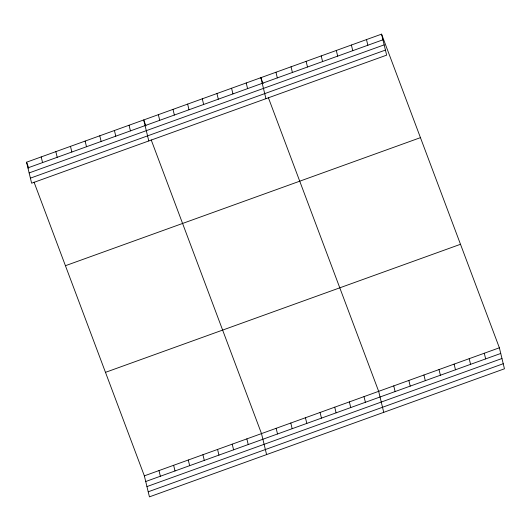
<?xml version="1.0" encoding="UTF-8"?>
<svg xmlns="http://www.w3.org/2000/svg" width="531" height="531" viewBox="0 0 531 531"><rect width="100%" height="100%" fill="white"/><g stroke="black" fill="none" stroke-linecap="round" stroke-linejoin="round"><path stroke-width="0.8" d="M381.57 34.143L386.648 55.144L31.628 183.208L26.55 162.207L381.57 34.143L499.372 347.792L504.45 368.793L149.43 496.857L144.352 475.856L34.05 182.166M27.917 167.869L382.937 39.798M29.145 172.927L384.165 44.863M30.406 178.144L385.426 50.08M65.426 265.712L420.446 137.648M105.477 372.35L460.496 244.287M144.352 475.856L499.372 347.792M145.72 481.517L500.74 353.454M146.948 486.582L501.961 358.518M148.209 491.799L503.222 363.728M263.084 83.599L260.86 77.685L265.945 98.686M268.361 97.644L378.663 391.334L383.74 412.335M145.925 125.86L143.709 119.946L148.786 140.947M151.202 139.905L261.504 433.595L266.589 454.596M26.55 162.207L28.774 168.121M484.279 353.234L485.653 358.896M469.192 358.677L470.559 364.339M454.105 364.12L455.472 369.782M366.483 39.586L367.85 45.241M439.018 369.563L440.385 375.225M351.389 45.029L352.763 50.684M423.93 375.005L425.298 380.667M336.302 50.472L337.676 56.133M408.837 380.448L410.211 386.11M321.215 55.914L322.582 61.576M393.75 385.891L395.124 391.553M306.128 61.357L307.495 67.019M291.041 66.8L292.408 72.462M364.02 396.617L365.388 402.279M275.954 72.243L277.321 77.904M349.371 401.901L350.745 407.562M334.729 407.184L336.096 412.846M246.218 82.969L247.585 88.624M320.087 412.468L321.454 418.129M231.576 88.246L232.943 93.907M305.438 417.751L306.812 423.406M216.927 93.529L218.301 99.191M290.796 423.028L292.163 428.69M202.284 98.812L203.652 104.474M276.153 428.311L277.521 433.973M187.642 104.096L189.009 109.758M172.993 109.379L174.367 115.041M246.862 438.878L248.229 444.54M158.351 114.663L159.718 120.325M232.22 444.162L233.587 449.823M217.571 449.445L218.945 455.107M129.06 125.23L130.434 130.891M202.928 454.728L204.296 460.39M114.417 130.513L115.785 136.168M188.286 460.012L189.653 465.674M99.775 135.79L101.142 141.452M173.637 465.295L175.011 470.951M85.126 141.073L86.5 146.735M158.995 470.572L160.362 476.234M70.484 146.357L71.851 152.019M55.841 151.64L57.209 157.302M41.192 156.924L42.566 162.586"/></g></svg>
